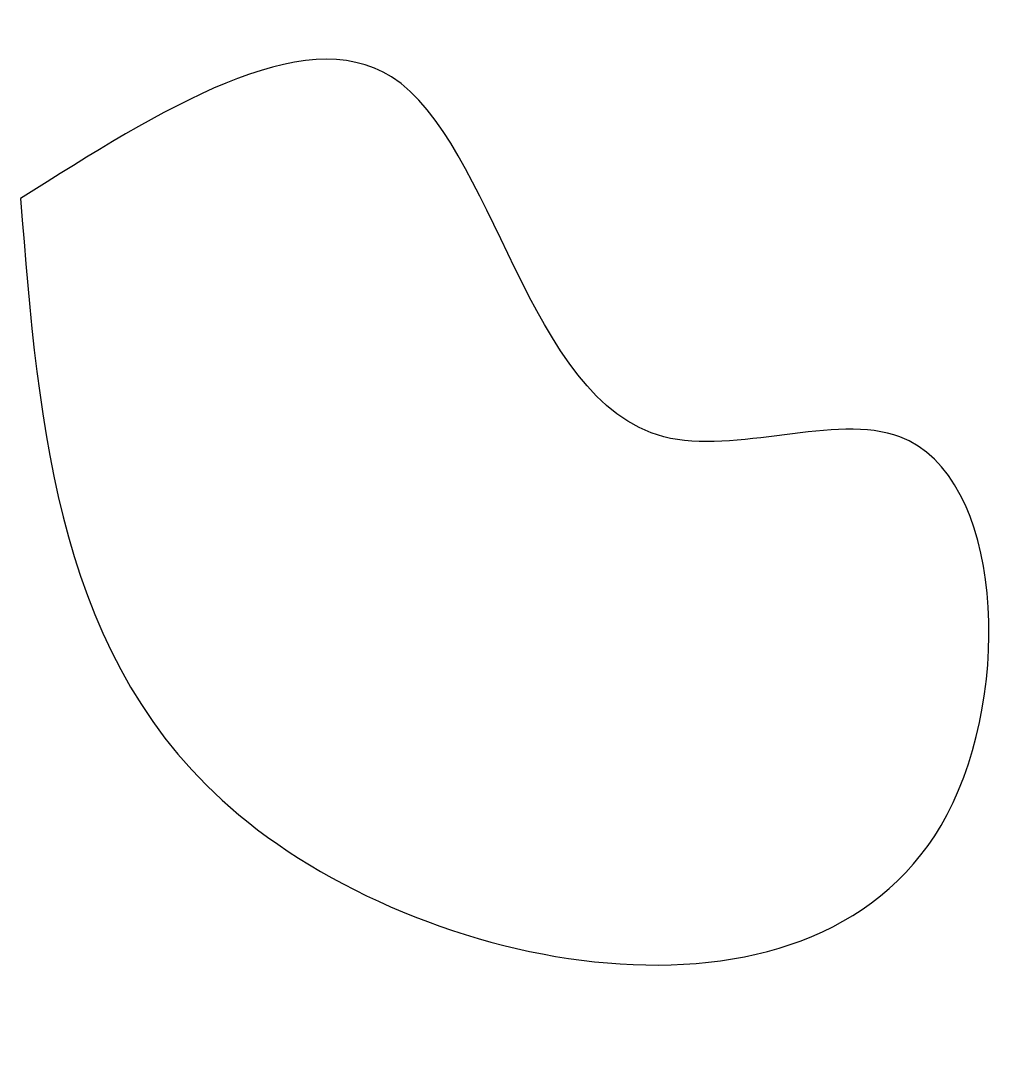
# Model space of a CAD drawing. Header units: inches. Extents: x 9.4 to 28.8, y 9.2 to 29.2.
import ezdxf

# ---------------------------------------------------------------- set-up
doc = ezdxf.new("R2010")
doc.units = ezdxf.units.IN
doc.header["$MEASUREMENT"] = 0

msp = doc.modelspace()

# ---------------------------------------------------------------- linework, layer by layer
msp.add_open_spline([(9.373, 25.768), (12.13, 27.505), (18.071, 31.247), (19.596, 19.156), (28.448, 22.933), (29.131, 8.444), (10.479, 11.779), (9.732, 21.232), (9.373, 25.768)], degree=3, knots=[0, 0, 0, 0, 7.625432, 16.434862, 21.046847, 28.481194, 42.317147, 55.080639, 55.080639, 55.080639, 55.080639])

doc.saveas('drawing.dxf')
